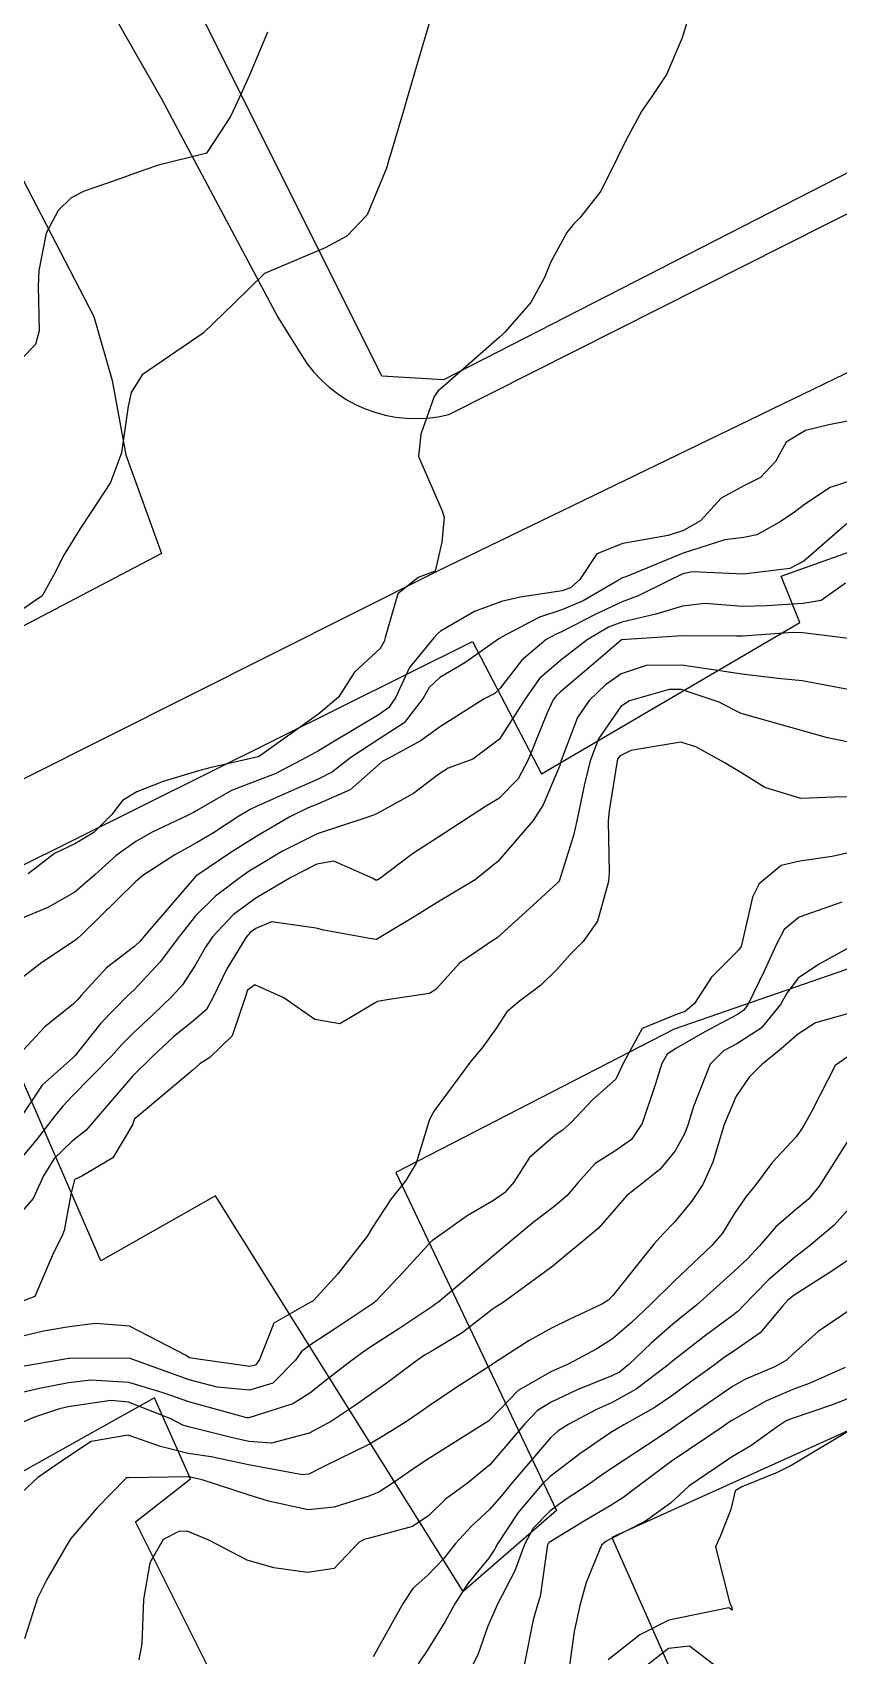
# Model space of a CAD drawing. Header units: metres. Extents: x 318500 to 325275, y 7408834 to 7428799.
# Drawn here: x 323277.8 to 323304.5, y 7420747.4 to 7420801.2 of the extents above; entities that cross this region are included whole.
import ezdxf

# ---------------------------------------------------------------- set-up
doc = ezdxf.new("R2010")
doc.units = ezdxf.units.M
doc.header["$MEASUREMENT"] = 0
for name, color, linetype in [('Curvas de Nivel 1m', 11, 'Continuous'), ('Curvas de Nivel 5m', 15, 'Continuous'), ('Edificações', 30, 'Continuous'), ('Vias Primárias', 230, 'Continuous')]:
    doc.layers.add(name, color=color, linetype=linetype)

msp = doc.modelspace()

# ---------------------------------------------------------------- linework, layer by layer
at = {"layer": 'Curvas de Nivel 1m', "flags": 128}
for points, elevation in [([(323299.629, 7420801.899), (323299.357, 7420800.994), (323298.832, 7420799.772), (323298.327, 7420799.009), (323298.023, 7420798.574), (323297.571, 7420797.731), (323297.328, 7420797.258), (323297.216, 7420797.023), (323296.664, 7420795.914), (323295.973, 7420795.036), (323295.754, 7420794.82), (323295.532, 7420794.534), (323295.005, 7420793.561), (323294.79, 7420793.051), (323294.34, 7420792.215), (323293.482, 7420791.236), (323293.397, 7420791.156), (323293.3, 7420791.073), (323291.464, 7420789.458), (323291.274, 7420789.29), (323291.139, 7420789.103), (323290.692, 7420787.857), (323290.614, 7420787.108), (323291.403, 7420785.314), (323291.467, 7420785.099), (323291.392, 7420784.271), (323291.171, 7420783.313), (323290.608, 7420783.108), (323289.929, 7420782.557), (323289.515, 7420781.118), (323289.481, 7420780.986), (323289.344, 7420780.75), (323288.499, 7420779.966), (323287.963, 7420779.14), (323287.314, 7420778.579), (323285.348, 7420777.179), (323285.315, 7420777.164), (323285.3, 7420777.156), (323283.701, 7420776.789), (323283.292, 7420776.678), (323282.16, 7420776.344), (323281.282, 7420775.997), (323280.809, 7420775.705), (323280.455, 7420775.242), (323279.859, 7420774.653), (323279.255, 7420774.29), (323278.558, 7420773.959), (323277.688, 7420773.276)], 768), ([(323291.04, 7420801.692), (323290.867, 7420801.107), (323290.578, 7420800.132), (323290.278, 7420799.113), (323290.12, 7420798.577), (323289.687, 7420797.119), (323289.658, 7420797.02), (323289.556, 7420796.675), (323288.912, 7420795.129), (323288.247, 7420794.421), (323287.523, 7420794.026), (323285.51, 7420793.18), (323284.504, 7420792.181), (323283.48, 7420791.2), (323281.466, 7420789.825), (323281.094, 7420789.235), (323281.003, 7420788.787), (323280.782, 7420787.24), (323280.41, 7420786.25), (323279.762, 7420785.255), (323279.394, 7420784.709), (323278.839, 7420783.812), (323278.576, 7420783.268), (323278.145, 7420782.495), (323277.36, 7420781.95)], 769), ([(323305.452, 7420788.403), (323304.213, 7420788.165), (323303.445, 7420787.971), (323302.799, 7420787.587), (323302.452, 7420786.95), (323301.956, 7420786.421), (323301.418, 7420786.148), (323300.651, 7420785.732), (323299.962, 7420784.982), (323299.397, 7420784.661), (323298.895, 7420784.498), (323297.392, 7420784.227), (323296.529, 7420783.888), (323295.964, 7420783.034), (323295.657, 7420782.756), (323295.374, 7420782.662), (323293.983, 7420782.449), (323293.368, 7420782.303), (323292.472, 7420781.975), (323291.353, 7420781.32), (323291.234, 7420781.219), (323291.122, 7420781.102), (323290.325, 7420780.12), (323289.858, 7420779.115), (323289.64, 7420778.794), (323289.314, 7420778.565), (323287.838, 7420777.675), (323287.302, 7420777.355), (323286.945, 7420777.155), (323285.864, 7420776.599), (323285.288, 7420776.377), (323284.424, 7420776.047), (323283.273, 7420775.377), (323283.164, 7420775.31), (323282.942, 7420775.205), (323281.816, 7420774.667), (323281.257, 7420774.354), (323280.604, 7420773.885), (323279.893, 7420773.25), (323279.234, 7420772.677), (323278.337, 7420772.161), (323277.224, 7420771.703)], 767), ([(323305.423, 7420786.466), (323304.264, 7420786.081), (323303.409, 7420785.527), (323303.076, 7420785.272), (323302.601, 7420784.948), (323301.835, 7420784.516), (323301.395, 7420784.426), (323300.773, 7420784.348), (323299.389, 7420783.913), (323297.485, 7420783.123), (323297.381, 7420783.087), (323297.331, 7420783.07), (323297.267, 7420783.021), (323296.076, 7420782.326), (323295.365, 7420782.027), (323294.625, 7420781.787), (323293.351, 7420781.112), (323293.326, 7420781.095), (323293.285, 7420781.071), (323292.155, 7420780.27), (323291.33, 7420779.793), (323290.97, 7420779.459), (323290.772, 7420779.105), (323290.139, 7420778.284), (323289.306, 7420777.744), (323288.376, 7420777.134), (323287.771, 7420776.665), (323287.289, 7420776.42), (323286.41, 7420776.036), (323285.275, 7420775.519), (323285.042, 7420775.414), (323284.66, 7420775.186), (323283.82, 7420774.636), (323283.257, 7420774.302), (323282.547, 7420773.914), (323281.487, 7420773.226), (323281.238, 7420773.019), (323279.45, 7420771.257), (323279.33, 7420771.147), (323279.217, 7420771.058), (323278.134, 7420770.343), (323277.195, 7420769.611)], 766), ([(323304.767, 7420782.919), (323303.964, 7420782.339), (323303.369, 7420782.236), (323302.16, 7420782.16), (323301.368, 7420782.142), (323300.111, 7420782.236), (323299.368, 7420782.157), (323298.483, 7420781.883), (323297.359, 7420781.625), (323296.92, 7420781.461), (323296.213, 7420781.031), (323295.72, 7420780.661), (323295.34, 7420780.362), (323294.63, 7420779.751), (323294.14, 7420779.058), (323293.307, 7420777.744), (323292.414, 7420777.083), (323291.605, 7420776.786), (323291.292, 7420776.584), (323290.448, 7420775.943), (323289.273, 7420775.292), (323289.155, 7420775.239), (323288.835, 7420775.127), (323287.262, 7420774.602), (323286.116, 7420774.031), (323285.245, 7420773.515), (323285.041, 7420773.385), (323284.738, 7420773.185), (323283.889, 7420772.537), (323283.227, 7420771.885), (323282.695, 7420771.208), (323282.059, 7420770.365), (323281.193, 7420769.436), (323281.085, 7420769.338), (323280.975, 7420769.233), (323280.096, 7420768.327), (323279.236, 7420767.259), (323279.159, 7420767.183), (323278.148, 7420766.272), (323277.482, 7420765.277)], 764), ([(323305.227, 7420781.036), (323303.355, 7420781.268), (323303.025, 7420781.274), (323301.353, 7420781.16), (323301.158, 7420781.157), (323299.353, 7420781.174), (323299.186, 7420781.159), (323297.35, 7420781.032), (323296.264, 7420780.103), (323295.324, 7420779.313), (323295.182, 7420779.182), (323295.085, 7420779.044), (323294.884, 7420778.614), (323294.255, 7420777.056), (323293.926, 7420776.425), (323293.281, 7420775.782), (323292.842, 7420775.511), (323292.176, 7420775.086), (323291.261, 7420774.485), (323290.417, 7420773.944), (323289.326, 7420773.119), (323289.275, 7420773.084), (323289.239, 7420773.068), (323289.193, 7420773.074), (323289.117, 7420773.122), (323287.809, 7420773.703), (323287.247, 7420773.599), (323286.39, 7420773.163), (323285.233, 7420772.474), (323284.489, 7420771.926), (323283.794, 7420771.194), (323283.56, 7420770.852), (323283.205, 7420770.232), (323282.797, 7420769.605), (323282.45, 7420769.211), (323281.801, 7420768.6), (323281.172, 7420768.012), (323280.784, 7420767.617), (323280.44, 7420767.241), (323279.147, 7420765.912), (323278.828, 7420765.579), (323278.58, 7420765.266), (323277.946, 7420764.453), (323277.113, 7420763.448)], 763), ([(323304.855, 7420779.389), (323303.331, 7420779.675), (323302.524, 7420779.756), (323301.334, 7420779.894), (323300.244, 7420780.069), (323299.338, 7420780.202), (323298.165, 7420780.181), (323297.333, 7420779.904), (323296.811, 7420779.542), (323296.271, 7420779.03), (323295.889, 7420778.459), (323295.35, 7420777.04), (323295.34, 7420776.999), (323295.297, 7420776.868), (323294.755, 7420775.571), (323294.422, 7420775.053), (323293.249, 7420773.692), (323292.493, 7420773.081), (323291.232, 7420772.334), (323290.477, 7420771.858), (323289.264, 7420771.12), (323289.235, 7420771.105), (323289.22, 7420771.101), (323289.066, 7420771.122), (323287.484, 7420771.408), (323287.223, 7420771.483), (323285.744, 7420771.691), (323285.223, 7420771.469), (323285.055, 7420771.348), (323284.913, 7420771.183), (323284.263, 7420770.13), (323283.809, 7420769.194), (323283.595, 7420768.785), (323283.178, 7420768.423), (323282.503, 7420767.877), (323281.806, 7420767.22), (323281.154, 7420766.58), (323279.998, 7420765.247), (323279.604, 7420764.782), (323279.127, 7420764.402), (323278.54, 7420763.844), (323278.195, 7420763.269), (323277.845, 7420762.522), (323277.085, 7420761.641)], 762), ([(323305.306, 7420777.554), (323304.174, 7420777.792), (323303.311, 7420778.029), (323301.821, 7420778.449), (323301.316, 7420778.599), (323301.072, 7420778.718), (323300.584, 7420778.971), (323299.326, 7420779.389), (323298.929, 7420779.393), (323297.606, 7420779.016), (323297.318, 7420778.823), (323296.584, 7420777.75), (323296.308, 7420777.03), (323296.112, 7420776.207), (323295.86, 7420775.034), (323295.751, 7420774.547), (323295.277, 7420773.04), (323295.264, 7420773.015), (323295.239, 7420772.988), (323294.415, 7420772.236), (323293.221, 7420771.163), (323293.087, 7420771.072), (323291.974, 7420770.323), (323291.195, 7420769.442), (323290.986, 7420769.309), (323289.641, 7420769.115), (323289.264, 7420769.044), (323289.188, 7420769.003), (323288.011, 7420768.304), (323287.179, 7420768.45), (323286.16, 7420769.165), (323285.196, 7420769.6), (323284.956, 7420769.42), (323284.87, 7420769.183), (323284.443, 7420767.915), (323283.701, 7420767.195), (323283.376, 7420766.98), (323283.156, 7420766.78), (323281.292, 7420765.228), (323281.213, 7420765.154), (323281.136, 7420764.956), (323280.489, 7420763.87), (323279.457, 7420763.255), (323279.224, 7420763.142), (323279.101, 7420762.65), (323278.877, 7420761.46), (323278.802, 7420761.254), (323278.511, 7420760.696), (323277.907, 7420759.267), (323277.293, 7420759.04)], 761), ([(323305.257, 7420774.062), (323304.322, 7420773.856), (323303.251, 7420773.701), (323302.637, 7420773.559), (323301.907, 7420772.953), (323301.684, 7420772.507), (323301.332, 7420770.959), (323301.306, 7420770.872), (323301.217, 7420770.744), (323300.327, 7420769.85), (323299.76, 7420768.981), (323299.452, 7420768.721), (323299.185, 7420768.625), (323298.03, 7420768.154), (323297.412, 7420767.016), (323297.155, 7420766.472), (323296.384, 7420765.792), (323295.673, 7420765.035), (323295.392, 7420764.782), (323295.133, 7420764.602), (323294.3, 7420763.874), (323293.773, 7420763.06), (323293.465, 7420762.705), (323293.101, 7420762.456), (323292.229, 7420761.947), (323291.08, 7420761.13), (323291.068, 7420761.113), (323291.051, 7420761.1), (323290.107, 7420760.073), (323289.21, 7420759.118), (323289.126, 7420759.052), (323289.058, 7420759.005), (323287.935, 7420758.248), (323287.038, 7420757.671), (323286.746, 7420757.443), (323286.548, 7420757.157), (323285.79, 7420756.397), (323285.015, 7420756.161), (323283.945, 7420756.258), (323283.02, 7420756.51), (323281.03, 7420757.23), (323279.066, 7420757.213), (323279.029, 7420757.213), (323277.369, 7420756.931)], 759), ([(323304.652, 7420772.336), (323303.229, 7420771.845), (323302.732, 7420771.437), (323302.479, 7420770.947), (323302.084, 7420770.074), (323301.545, 7420768.956), (323301.392, 7420768.753), (323301.185, 7420768.619), (323300.112, 7420768.04), (323299.168, 7420767.502), (323298.862, 7420767.297), (323298.681, 7420766.997), (323298.473, 7420766.32), (323298.035, 7420765.007), (323297.676, 7420764.468), (323297.126, 7420764.091), (323296.473, 7420763.673), (323295.894, 7420763.032), (323295.536, 7420762.604), (323295.098, 7420762.246), (323294.416, 7420761.724), (323293.627, 7420761.062), (323293.075, 7420760.599), (323291.289, 7420759.097), (323291.158, 7420758.999), (323291.057, 7420758.926), (323289.963, 7420758.194), (323289.037, 7420757.595), (323288.753, 7420757.405), (323288.381, 7420757.13), (323287.617, 7420756.545), (323287.014, 7420756.061), (323286.452, 7420755.715), (323285.001, 7420755.242), (323284.928, 7420755.244), (323283.009, 7420755.774), (323282.152, 7420756.074), (323281.018, 7420756.413), (323279.764, 7420756.497), (323279.017, 7420756.41), (323278.055, 7420756.223), (323277.011, 7420755.98)], 758), ([(323305.03, 7420770.913), (323303.869, 7420770.272), (323303.203, 7420769.821), (323302.82, 7420769.319), (323302.615, 7420768.946), (323301.969, 7420768.161), (323301.17, 7420767.649), (323300.724, 7420767.41), (323300.285, 7420766.973), (323299.736, 7420765.571), (323299.555, 7420764.984), (323299.44, 7420764.681), (323299.127, 7420764.096), (323298.629, 7420763.486), (323298.016, 7420763.006), (323297.51, 7420762.608), (323297.097, 7420762.126), (323296.578, 7420761.535), (323295.979, 7420761.031), (323295.486, 7420760.626), (323295.072, 7420760.279), (323293.421, 7420759.065), (323293.195, 7420758.931), (323293.056, 7420758.835), (323292.062, 7420758.067), (323291.035, 7420757.451), (323290.815, 7420757.32), (323290.512, 7420757.105), (323289.664, 7420756.47), (323289.013, 7420756.007), (323288.494, 7420755.641), (323287.734, 7420755.139), (323286.996, 7420754.742), (323285.748, 7420754.406), (323284.993, 7420754.459), (323284.406, 7420754.59), (323282.997, 7420754.943), (323282.804, 7420755.009), (323282.415, 7420755.209), (323281.008, 7420755.761), (323280.425, 7420755.819), (323279.005, 7420755.608), (323278.717, 7420755.542), (323277.89, 7420755.267), (323276.996, 7420754.886)], 757), ([(323305.187, 7420768.737), (323303.775, 7420768.337), (323303.175, 7420767.956), (323302.634, 7420767.479), (323301.99, 7420766.952), (323301.575, 7420766.537), (323301.15, 7420765.912), (323300.751, 7420764.966), (323300.372, 7420763.721), (323300.041, 7420762.976), (323299.669, 7420762.413), (323299.091, 7420761.717), (323298.73, 7420761.35), (323298.412, 7420761), (323297.063, 7420759.3), (323296.928, 7420759.155), (323296.716, 7420759.023), (323295.593, 7420758.494), (323295.048, 7420758.226), (323294.286, 7420757.807), (323293.141, 7420757.068), (323293.074, 7420757.024), (323293.029, 7420756.992), (323291.858, 7420756.246), (323291.009, 7420755.668), (323290.677, 7420755.431), (323290.183, 7420755.108), (323289.461, 7420754.65), (323288.993, 7420754.375), (323287.462, 7420753.621), (323286.982, 7420753.374), (323286.779, 7420753.355), (323284.985, 7420753.693), (323283.748, 7420753.949), (323282.989, 7420754.066), (323282.071, 7420754.294), (323280.994, 7420754.675), (323279.776, 7420754.459), (323278.987, 7420753.938), (323278.005, 7420753.265), (323277.478, 7420752.767)], 756), ([(323305.158, 7420764.91), (323304.366, 7420763.677), (323303.901, 7420762.928), (323303.544, 7420762.493), (323303.098, 7420762.126), (323302.456, 7420761.58), (323301.918, 7420760.952), (323301.519, 7420760.513), (323301.071, 7420760.093), (323299.828, 7420758.978), (323299.405, 7420758.635), (323299.05, 7420758.356), (323298.325, 7420757.717), (323297.583, 7420757.012), (323297.279, 7420756.764), (323297.024, 7420756.635), (323295.878, 7420756.17), (323295.011, 7420755.77), (323294.567, 7420755.486), (323294.146, 7420755.053), (323292.986, 7420753.685), (323292.243, 7420753.081), (323291.513, 7420752.551), (323290.964, 7420752.011), (323290.416, 7420751.64), (323288.952, 7420751.251), (323288.847, 7420751.226), (323288.656, 7420751.124), (323287.821, 7420750.252), (323286.935, 7420750.119), (323285.824, 7420750.273), (323284.94, 7420750.528), (323283.672, 7420751.189), (323282.954, 7420751.485), (323282.674, 7420751.484), (323282.162, 7420751.212), (323281.711, 7420750.445), (323281.505, 7420749.221), (323281.446, 7420747.762), (323281.355, 7420747.223)], 754), ([(323305.103, 7420762.416), (323304.386, 7420761.625), (323303.565, 7420760.933), (323303.076, 7420760.563), (323302.203, 7420759.814), (323301.381, 7420758.957), (323301.224, 7420758.792), (323301.055, 7420758.659), (323300.08, 7420757.939), (323299.032, 7420757.121), (323298.96, 7420757.062), (323298.885, 7420756.992), (323297.832, 7420756.194), (323297.011, 7420755.745), (323296.512, 7420755.52), (323295.602, 7420755.034), (323295.235, 7420754.8), (323294.995, 7420754.58), (323293.686, 7420753.059), (323293.372, 7420752.666), (323292.967, 7420752.204), (323292.379, 7420751.658), (323291.845, 7420751.081), (323291.452, 7420750.576), (323290.934, 7420750.04), (323290.433, 7420749.592), (323290.106, 7420749.102), (323289.114, 7420747.328)], 753), ([(323305.077, 7420760.616), (323304.158, 7420760.011), (323303.064, 7420759.313), (323302.858, 7420759.146), (323302.685, 7420758.944), (323301.935, 7420758.063), (323301.037, 7420757.437), (323300.749, 7420757.249), (323300.38, 7420756.97), (323299.598, 7420756.404), (323299.015, 7420755.975), (323298.43, 7420755.577), (323297.427, 7420755.014), (323296.997, 7420754.761), (323295.963, 7420754.058), (323294.983, 7420753.3), (323294.716, 7420753.044), (323293.916, 7420752.106), (323293.237, 7420751.066), (323293.137, 7420750.877), (323292.943, 7420750.58), (323292.256, 7420749.751), (323291.817, 7420749.081), (323291.506, 7420748.492), (323290.904, 7420747.53), (323290.608, 7420747.094)], 752), ([(323305.06, 7420758.91), (323303.865, 7420758.11), (323303.036, 7420757.371), (323302.815, 7420757.16), (323302.448, 7420756.946), (323301.451, 7420756.528), (323301.02, 7420756.286), (323300.239, 7420755.744), (323299.156, 7420754.988), (323298.999, 7420754.881), (323298.631, 7420754.63), (323296.985, 7420753.546), (323296.676, 7420753.33), (323296.239, 7420753.027), (323295.482, 7420752.526), (323294.967, 7420752.152), (323294.416, 7420751.59), (323294.13, 7420751.052), (323293.813, 7420750.18), (323293.237, 7420749.065), (323292.913, 7420748.338), (323292.589, 7420747.387), (323292.414, 7420747.075)], 751), ([(323305.015, 7420755.94), (323304.273, 7420755.659), (323303.004, 7420755.224), (323302.803, 7420755.142), (323302.505, 7420754.945), (323301.633, 7420754.314), (323300.99, 7420753.946), (323299.577, 7420752.981), (323299.268, 7420752.693), (323298.971, 7420752.422), (323298.142, 7420751.822), (323296.953, 7420751.219), (323296.821, 7420751.152), (323296.68, 7420751.023), (323296.17, 7420749.789), (323295.96, 7420749.03), (323295.781, 7420748.162), (323295.625, 7420747.033)], 749), ([(323304.942, 7420754.854), (323302.987, 7420753.679), (323302.499, 7420753.431), (323301.33, 7420752.957), (323301.109, 7420752.828), (323300.969, 7420752.21), (323300.611, 7420751.309), (323300.463, 7420750.967), (323300.923, 7420749.139), (323301.006, 7420748.959), (323301.01, 7420748.868), (323300.92, 7420748.94), (323300.904, 7420748.944), (323298.915, 7420748.538), (323297.956, 7420748.05), (323296.902, 7420747.22)], 748), ([(323300.538, 7420746.965), (323299.601, 7420747.674), (323298.906, 7420747.6), (323298.142, 7420747.001)], 747)]:
    msp.add_lwpolyline(points, dxfattribs=dict(at, elevation=elevation))
at = {"layer": 'Curvas de Nivel 5m', "flags": 128}
for points, elevation in [([(323285.61, 7420801.18), (323285.023, 7420799.758), (323284.764, 7420799.188), (323284.386, 7420798.383), (323283.615, 7420797.199), (323283.589, 7420797.17), (323283.559, 7420797.16), (323282.004, 7420796.772), (323281.551, 7420796.619), (323280.537, 7420796.253), (323279.54, 7420795.914), (323279.11, 7420795.691), (323278.676, 7420795.269), (323278.282, 7420794.513), (323278.038, 7420793.275), (323278.019, 7420792.758), (323278.044, 7420791.274), (323277.924, 7420790.825), (323277.466, 7420790.347)], 770), ([(323304.849, 7420784.918), (323303.387, 7420783.649), (323302.923, 7420783.406), (323301.383, 7420783.21), (323299.691, 7420783.293), (323299.382, 7420783.225), (323298.907, 7420782.997), (323297.893, 7420782.491), (323297.369, 7420782.291), (323296.499, 7420781.892), (323295.354, 7420781.301), (323295.175, 7420781.22), (323294.847, 7420781.048), (323294.038, 7420780.361), (323293.325, 7420779.434), (323293.143, 7420779.252), (323292.793, 7420779.078), (323291.31, 7420778.146), (323290.709, 7420777.703), (323289.632, 7420777.117), (323289.412, 7420777.005), (323289.297, 7420776.895), (323288.356, 7420776.061), (323287.277, 7420775.592), (323286.958, 7420775.472), (323286.359, 7420775.164), (323285.26, 7420774.526), (323284.434, 7420774.006), (323283.24, 7420773.2), (323281.535, 7420771.225), (323281.391, 7420771.053), (323281.215, 7420770.887), (323280.281, 7420770.167), (323279.456, 7420769.256), (323279.334, 7420769.111), (323279.186, 7420768.971), (323278.231, 7420768.213), (323277.371, 7420767.278)], 765), ([(323305.284, 7420775.84), (323304.389, 7420775.817), (323303.283, 7420775.776), (323302.098, 7420776.142), (323301.295, 7420776.642), (323300.75, 7420776.968), (323299.812, 7420777.489), (323299.307, 7420777.642), (323297.66, 7420777.371), (323297.302, 7420777.188), (323297.223, 7420777.098), (323297.199, 7420777.021), (323296.934, 7420775.365), (323296.909, 7420775.024), (323296.934, 7420773.334), (323296.92, 7420773.023), (323296.546, 7420771.708), (323296.072, 7420771.031), (323295.641, 7420770.608), (323295.206, 7420770.112), (323294.666, 7420769.58), (323293.968, 7420769.058), (323293.543, 7420768.706), (323293.176, 7420768.141), (323292.73, 7420767.513), (323292.359, 7420767.082), (323291.143, 7420765.418), (323291.023, 7420765.22), (323290.967, 7420765.102), (323290.54, 7420763.684), (323290.204, 7420763.109), (323289.708, 7420762.507), (323289.086, 7420761.547), (323288.924, 7420761.281), (323288.809, 7420761.124), (323287.947, 7420760.015), (323287.15, 7420759.149), (323287.101, 7420759.108), (323287.059, 7420759.088), (323285.83, 7420758.386), (323285.347, 7420757.175), (323285.215, 7420756.989), (323285.027, 7420756.947), (323283.242, 7420757.198), (323283.031, 7420757.241), (323282.917, 7420757.316), (323281.046, 7420758.289), (323279.912, 7420758.376), (323279.045, 7420758.258), (323278.188, 7420758.118), (323277.038, 7420757.838)], 760), ([(323304.853, 7420767.227), (323304.423, 7420766.921), (323303.673, 7420765.46), (323303.385, 7420764.936), (323303.293, 7420764.783), (323303.134, 7420764.565), (323302.347, 7420763.723), (323301.779, 7420762.953), (323301.478, 7420762.583), (323301.096, 7420762.042), (323300.687, 7420761.365), (323300.348, 7420760.971), (323299.068, 7420759.75), (323298.305, 7420759.001), (323297.671, 7420758.391), (323297.043, 7420757.863), (323296.533, 7420757.53), (323295.595, 7420757.034), (323295.208, 7420756.857), (323295.026, 7420756.785), (323293.923, 7420756.149), (323293.002, 7420755.208), (323292.935, 7420755.137), (323292.832, 7420755.073), (323290.988, 7420753.911), (323290.498, 7420753.591), (323289.816, 7420753.112), (323289.306, 7420752.784), (323288.973, 7420752.646), (323287.824, 7420752.281), (323286.966, 7420752.194), (323285.652, 7420752.481), (323284.973, 7420752.696), (323283.455, 7420753.193), (323283.063, 7420753.281), (323282.981, 7420753.29), (323281.01, 7420753.259), (323280.98, 7420753.26), (323280.956, 7420753.254), (323280.924, 7420753.231), (323279.955, 7420752.25), (323279.1, 7420751.249), (323279.041, 7420751.157), (323278.946, 7420750.997), (323278.304, 7420749.885), (323277.997, 7420749.264), (323277.558, 7420747.922)], 755), ([(323304.753, 7420756.914), (323303.567, 7420756.386), (323303.019, 7420756.181), (323302.152, 7420755.81), (323301.003, 7420755.161), (323300.885, 7420755.079), (323300.714, 7420754.964), (323298.988, 7420753.794), (323297.928, 7420753.006), (323297.393, 7420752.594), (323296.97, 7420752.325), (323296.145, 7420751.846), (323294.951, 7420751.116), (323294.91, 7420751.081), (323294.894, 7420751.041), (323294.646, 7420749.322), (323294.567, 7420749.045), (323294.419, 7420748.551), (323294.122, 7420747.052)], 750)]:
    msp.add_lwpolyline(points, dxfattribs=dict(at, elevation=elevation))
at = {"layer": 'Edificações'}
for points in [[(323315.797, 7420802.126), (323291.451, 7420789.653), (323289.403, 7420789.773), (323278.981, 7420810.656), (323269.868, 7420827.545), (323277.936, 7420831.316), (323278.237, 7420833.181), (323281.851, 7420834.986), (323279.743, 7420838.898), (323283.906, 7420840.871), (323295.661, 7420819.305), (323291.444, 7420817.198), (323289.697, 7420820.629), (323284.817, 7420818.342), (323291.689, 7420805.743), (323300.183, 7420810.738), (323304.048, 7420804.473), (323306.999, 7420806.64), (323305.192, 7420809.649), (323309.71, 7420811.936), (323315.797, 7420802.126)], [(323274.942, 7420772.299), (323292.413, 7420780.98), (323294.698, 7420776.595), (323303.258, 7420781.615), (323302.633, 7420783.144), (323312.184, 7420786.545), (323317.559, 7420774.532), (323299.092, 7420768.126), (323289.863, 7420763.383), (323295.192, 7420752.171), (323292.102, 7420749.486), (323283.895, 7420762.602), (323280.087, 7420760.454), (323274.942, 7420772.299)], [(323268.788, 7420769.219), (323255.827, 7420762.944), (323259.595, 7420752.027), (323253.714, 7420748.034), (323255.429, 7420744.074), (323257.713, 7420744.93), (323259.311, 7420741.622), (323264.793, 7420744.873), (323268.561, 7420736.83), (323278.56, 7420741.684), (323277.647, 7420743.281), (323283.699, 7420746.874), (323281.24, 7420751.798), (323283.067, 7420753.224), (323281.868, 7420755.905), (323273.189, 7420751.056), (323268.222, 7420760.411), (323271.248, 7420762.008), (323268.788, 7420769.219)], [(323294.455, 7420711.459), (323321.117, 7420725.7), (323305.753, 7420755.227), (323297.029, 7420751.276), (323301.042, 7420742.212), (323292.318, 7420736.866), (323289.455, 7420742.371), (323280.614, 7420737.374), (323294.455, 7420711.459)]]:
    msp.add_lwpolyline(points, close=True, dxfattribs=at)
at = {"layer": 'Vias Primárias'}
for points in [[(323715.644, 7420145.548, 0), (323709.04, 7420132.939)], [(323831.088, 7420001.787, 0), (323833.844, 7420008.443, 0.220888)], [(323205.069, 7420933.766, 0), (323207.298, 7420931.929, 0.020742), (323210.311, 7420929.649), (323213.335, 7420928.865), (323214.564, 7420929.479), (323216.061, 7420926.782), (323213.869, 7420925.313), (323213.871, 7420924.556), (323218.068, 7420917.639), (323222.108, 7420910.972), (323227.38, 7420903.131), (323230.217, 7420898.982, 0.38291), (323236.446, 7420897.46), (323249.502, 7420903.926), (323257.59, 7420907.836)], [(323339.975, 7420873.094), (323327.182, 7420866.441), (323314.675, 7420859.145), (323302.922, 7420852.864), (323292.006, 7420847.162), (323281.555, 7420841.978), (323271.336, 7420836.51), (323266.342, 7420833.894, 0.418146), (323265.41, 7420830.839), (323267.936, 7420825.784), (323270.954, 7420819.474), (323274.919, 7420812.107), (323278.557, 7420805.196), (323282.086, 7420798.993), (323285.96, 7420791.736), (323286.727, 7420790.491, 0.328076), (323291.623, 7420788.507), (323309.771, 7420797.655), (323327.886, 7420806.891), (323336.834, 7420811.203)], [(323201.811, 7420799.767), (323215.651, 7420807.115), (323230.335, 7420814.925), (323243.538, 7420821.798), (323254.773, 7420827.742, -0.233553), (323258.696, 7420827.851), (323260.618, 7420825.889), (323262.998, 7420822.329), (323264.543, 7420819.556), (323276.371, 7420798.472), (323279.865, 7420791.751), (323280.464, 7420789.628), (323280.923, 7420787.171), (323282.097, 7420783.897), (323272.63, 7420778.927), (323264.482, 7420774.948), (323249.234, 7420766.118), (323229.887, 7420755.06), (323216.558, 7420747.478), (323196.385, 7420737.101)]]:
    msp.add_lwpolyline(points, format="xyb", dxfattribs=at)
msp.add_lwpolyline([(323406.664, 7420846.406), (323389.863, 7420836.671), (323374.812, 7420827.736), (323354.211, 7420815.25), (323338.186, 7420806.802), (323323.176, 7420799.077), (323308.549, 7420791.693), (323291.222, 7420783.303), (323277.563, 7420776.442), (323262.507, 7420768.145), (323248.656, 7420760.224), (323233.552, 7420751.682), (323220.134, 7420743.869), (323209.607, 7420739.035), (323200.579, 7420734.49)], dxfattribs=at)

doc.saveas('drawing.dxf')
